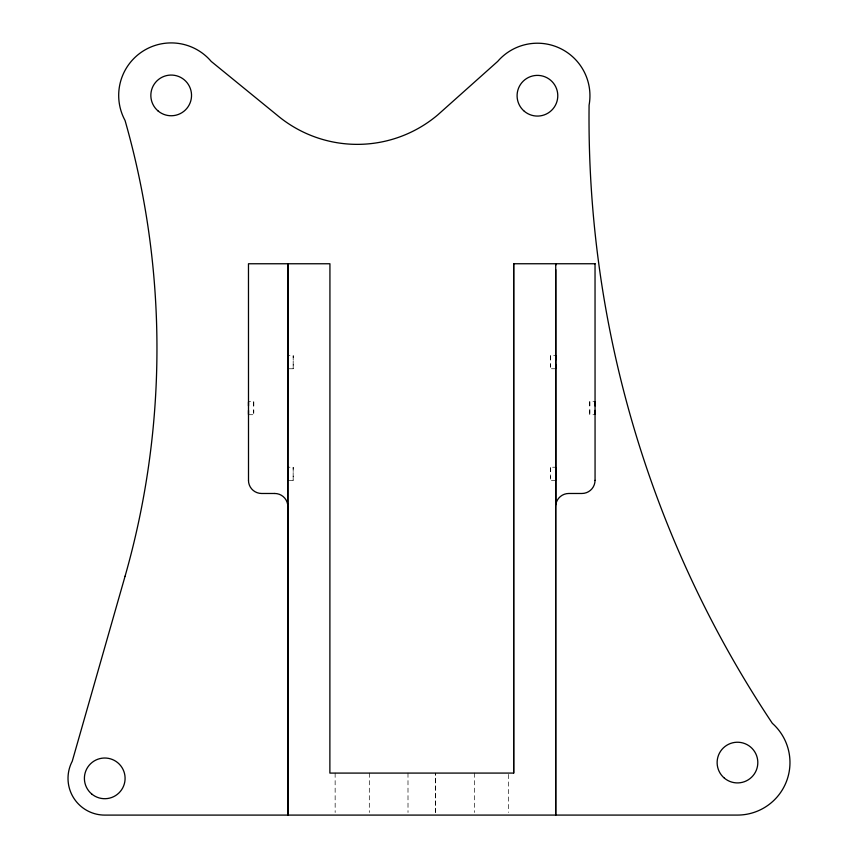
<?xml version="1.0" encoding="UTF-8"?>
<svg xmlns="http://www.w3.org/2000/svg" width="858" height="858" viewBox="0 0 858 858"><rect width="100%" height="100%" fill="white"/><g stroke="black" fill="none" stroke-linecap="round" stroke-linejoin="round"><path stroke-width="0.64" stroke-dasharray="4.29 3.22" d="M248.488 414.725L253.754 414.725L253.754 410.403M253.743 405.909L253.754 401.598L248.488 401.598M293.146 480.255L293.168 476.04M293.168 471.546L293.168 467.224L289.21 467.224M293.179 368.672L293.189 364.457M293.179 359.963L293.179 355.652L289.243 355.652M550.439 470.506L550.439 471.535L550.461 467.224L555.705 467.224M555.727 368.768L550.471 368.768L550.471 364.446M550.471 359.963L550.471 355.641L555.727 355.641M555.705 480.351L550.439 480.351L550.461 476.029M589.811 410.392L589.789 414.714L593.747 414.714M589.789 405.898L589.789 401.587L593.747 401.587M289.243 368.779L293.179 368.779L293.179 355.748M289.21 480.351L293.168 480.351L293.146 467.331M589.811 401.683L589.811 414.317M550.471 355.738L550.471 368.768M550.439 467.32L550.461 480.244M253.754 401.994L253.743 414.725M508.408 774.399L508.429 812.462M474.335 773.079L474.324 812.462M407.99 773.079L408.011 812.462M369.315 773.09L369.305 812.472M335.135 773.09L335.156 812.472M435.574 812.462L435.574 773.079L435.553 812.462"/><path stroke-width="1.29" d="M248.498 410.403L248.488 414.328M248.488 405.909L248.498 401.994M287.687 504.332L287.88 263.76M287.923 815.1L287.934 263.76M287.934 368.672L287.934 364.457M287.934 359.963L287.934 355.652M555.727 368.672L555.727 364.446M555.727 359.963L555.727 355.641M595.055 410.392L595.044 414.317M595.044 405.898L595.044 401.587M595.055 263.749L513.642 263.749L513.652 773.079M274.764 493.479L261.604 493.479A13.127 13.127 0 0 1 248.477 480.351M555.727 265.229L555.727 263.749L555.877 504.322M513.717 263.749L513.706 773.079L329.88 773.09L329.933 263.76L248.477 263.76L248.509 480.351M287.913 467.331L287.913 480.255M287.891 467.331L287.913 480.351M595.034 263.749L595.066 480.351M555.727 269.627L555.716 815.089L555.652 506.606A13.127 13.127 0 0 1 568.779 493.479L581.938 493.479A13.127 13.127 0 0 0 595.034 480.351M555.705 467.621L555.684 479.954M287.87 815.1L287.859 506.606A13.127 13.127 0 0 0 274.732 493.479M125.064 576.244L72.254 761.239A36.733 36.733 0 0 0 104.751 815.1L737.472 815.079A52.51 52.51 0 0 0 772.339 723.315A1090.346 1090.346 0 0 1 589.092 105.137A52.51 52.51 0 0 0 497.683 61.411L437.784 114.875A124.657 124.657 0 0 1 276.769 114.886L211.218 61.422A52.51 52.51 0 0 0 125.053 120.474A830.061 830.061 0 0 1 125.064 576.244M524.356 111.315A20.345 20.345 0 0 0 557.475 99.26A20.345 20.345 0 0 0 530.48 76.609A20.345 20.345 0 0 0 524.356 111.315M91.667 793.95A20.345 20.345 0 0 0 124.785 781.895A20.345 20.345 0 0 0 97.791 759.244A20.345 20.345 0 0 0 91.667 793.95M724.399 778.163A20.345 20.345 0 0 0 757.507 766.108A20.345 20.345 0 0 0 730.512 743.457A20.345 20.345 0 0 0 724.399 778.163M158.108 110.993A20.345 20.345 0 0 0 191.227 98.938A20.345 20.345 0 0 0 164.232 76.287A20.345 20.345 0 0 0 158.108 110.993"/></g></svg>
